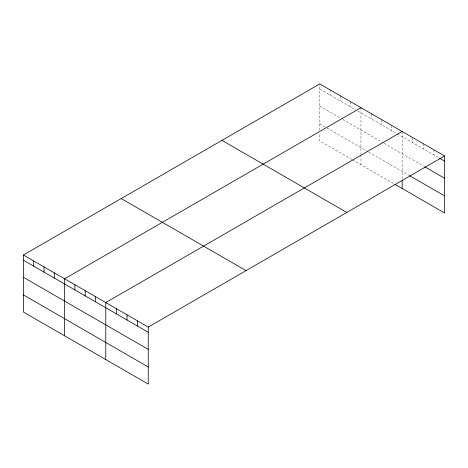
<?xml version="1.0" encoding="UTF-8"?>
<svg xmlns="http://www.w3.org/2000/svg" width="468" height="468" viewBox="0 0 468 468"><rect width="100%" height="100%" fill="white"/><g stroke="black" fill="none" stroke-linecap="round" stroke-linejoin="round"><path stroke-width="0.35" stroke-dasharray="2.34 1.75" d="M319.761 130.227L319.761 83.907M319.761 89.09L355.505 109.723M357.932 111.121L396.706 133.509M397.309 133.86L438.984 157.921M319.761 106.189L340.359 118.082M342.787 119.48L383.374 142.916M383.982 143.267L423.376 166.011M319.761 123.815L326.43 127.659M327.033 128.01L368.228 151.796M368.837 152.147L409.02 175.348M351.872 159.453L319.761 140.921L319.761 133.076M352.48 159.804L393.676 183.591M433.988 149.854L433.988 155.037M423.376 143.723L423.376 148.912M412.764 137.598L412.764 142.781M402.158 131.473L402.158 179.221M391.856 125.529L391.856 130.712M381.56 119.58L381.56 124.763M371.259 113.636L371.259 118.819M360.957 107.687L360.957 154.013M360.957 154.727L360.957 164.701M350.661 101.743L350.661 106.926M340.359 95.794L340.359 100.983M330.063 89.85L330.063 95.033"/><path stroke-width="0.7" d="M394.887 184.287L444.6 212.993L444.6 155.979L319.761 83.907L23.4 255.007L23.4 312.021L148.239 384.093L148.239 327.079L23.4 255.007M360.957 107.687L64.596 278.793L64.596 335.808M402.158 131.473L105.791 302.58L105.791 359.588M148.239 327.079L444.6 155.979M439.604 158.278L444.6 161.162M424.628 166.737L444.6 178.267M409.646 175.705L444.6 195.887M221.961 140.371L346.8 212.443M121.2 198.543L246.039 270.615M23.4 260.19L148.239 332.268M23.4 277.296L148.239 349.368M23.4 294.916L148.239 366.994M402.158 180.648L402.158 188.487M137.627 320.954L137.627 326.137M127.015 314.829L127.015 320.013M116.403 308.704L116.403 313.888M95.495 296.63L95.495 301.813M85.194 290.686L85.194 295.87M74.898 284.737L74.898 289.92M54.3 272.844L54.3 278.033M43.998 266.9L43.998 272.084M33.702 260.957L33.702 266.14"/></g></svg>
